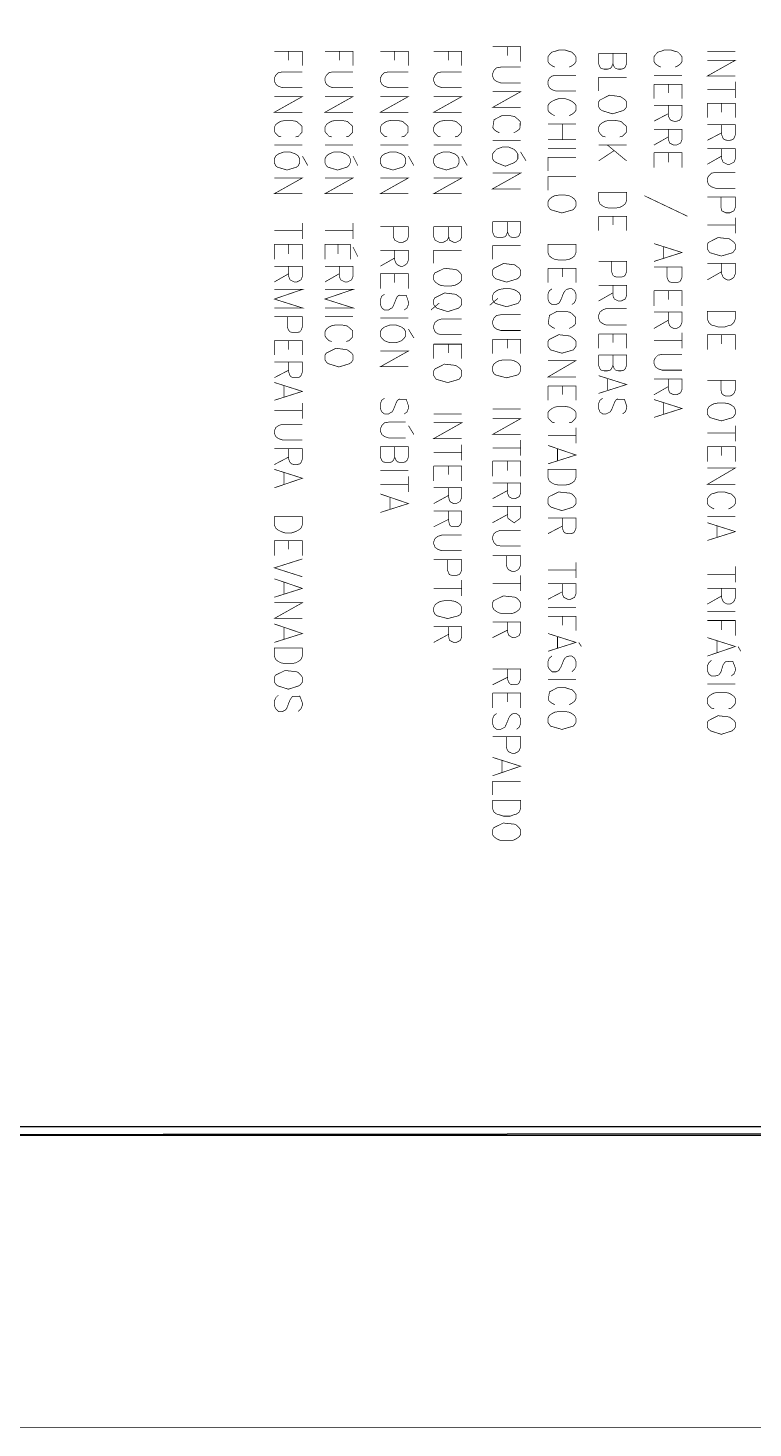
# Model space of a CAD drawing. Extents: x 0.1 to 11.6, y 0.2 to 16.4.
# Drawn here: x 1.904 to 2.787, y 0.187 to 1.893 of the extents above; entities that cross this region are included whole.
import ezdxf

# ---------------------------------------------------------------- set-up
doc = ezdxf.new("R2010")
doc.units = 0
doc.header["$MEASUREMENT"] = 0

msp = doc.modelspace()

# ---------------------------------------------------------------- linework, layer by layer
at = {"color": 0, "const_width": 0.000833}
for points in [[(0.125, 0.1875), (11.5667, 0.1875), (11.5667, 16.3633), (0.125, 16.3633), (0.125, 0.1875)], [(2.63336, 1.80246), (2.63167, 1.80496), (2.62831, 1.80746), (2.62603, 1.80903), (2.61257, 1.81082), (2.60069, 1.80485), (2.59918, 1.80246), (2.59918, 1.79665), (2.60086, 1.79417), (2.60303, 1.7921), (2.61621, 1.78808), (2.62944, 1.79215), (2.63167, 1.79417), (2.63336, 1.79665), (2.63336, 1.80246)], [(2.23503, 1.73329), (2.23335, 1.73665), (2.22999, 1.73915), (2.22331, 1.74164), (2.21582, 1.74164), (2.20915, 1.73915), (2.20583, 1.73665), (2.20415, 1.73329), (2.20415, 1.72831), (2.20583, 1.72499), (2.20774, 1.72319), (2.21957, 1.71963), (2.23139, 1.72319), (2.23335, 1.72499), (2.23503, 1.72831), (2.23503, 1.73329)], [(2.29665, 1.73329), (2.29497, 1.73665), (2.29167, 1.73915), (2.285, 1.74164), (2.27669, 1.74164), (2.27083, 1.73915), (2.26753, 1.73665), (2.26585, 1.73329), (2.26585, 1.72831), (2.26753, 1.72499), (2.26947, 1.72314), (2.28125, 1.71957), (2.29297, 1.72325), (2.29497, 1.72499), (2.29665, 1.72831), (2.29665, 1.73329)], [(2.36415, 1.73329), (2.36253, 1.73665), (2.35915, 1.73915), (2.35249, 1.74164), (2.345, 1.74164), (2.33832, 1.73915), (2.33501, 1.73665), (2.33333, 1.73329), (2.33333, 1.72831), (2.33501, 1.72499), (2.33692, 1.72319), (2.34874, 1.71963), (2.36057, 1.72319), (2.36253, 1.72499), (2.36415, 1.72831), (2.36415, 1.73329)], [(2.42914, 1.73335), (2.42751, 1.73665), (2.42415, 1.73915), (2.41749, 1.74164), (2.41, 1.74164), (2.40332, 1.73915), (2.40001, 1.73665), (2.39833, 1.73335), (2.39833, 1.72831), (2.40001, 1.72499), (2.40192, 1.72325), (2.41374, 1.71967), (2.42557, 1.72325), (2.42751, 1.72499), (2.42914, 1.72831), (2.42914, 1.73335)], [(2.50082, 1.73915), (2.49918, 1.74164), (2.49582, 1.74501), (2.49001, 1.7475), (2.48167, 1.7475), (2.47499, 1.74501), (2.47168, 1.74164), (2.47, 1.73915), (2.47, 1.73329), (2.47168, 1.73079), (2.47444, 1.72868), (2.48562, 1.72428), (2.49653, 1.72862), (2.49918, 1.73079), (2.50082, 1.73329), (2.50082, 1.73915)], [(2.57167, 1.68083), (2.56999, 1.68414), (2.56668, 1.68664), (2.56332, 1.68832), (2.55832, 1.68912), (2.55083, 1.68912), (2.54585, 1.68832), (2.54249, 1.68664), (2.53917, 1.68414), (2.53749, 1.68083), (2.53749, 1.67583), (2.53917, 1.67329), (2.54069, 1.67133), (2.55458, 1.66732), (2.56842, 1.67133), (2.56999, 1.67329), (2.57167, 1.67583), (2.57167, 1.68083)], [(2.59918, 1.69249), (2.63336, 1.69249), (2.63336, 1.68246), (2.63167, 1.67833), (2.62831, 1.67583), (2.625, 1.67415), (2.62001, 1.67329), (2.61165, 1.67329), (2.60747, 1.67415), (2.60417, 1.67583), (2.60086, 1.67833), (2.59918, 1.68246), (2.59918, 1.69249)], [(2.76585, 1.62918), (2.76417, 1.63167), (2.76085, 1.63417), (2.75851, 1.63579), (2.74479, 1.63737), (2.73301, 1.6314), (2.73167, 1.62918), (2.73167, 1.62332), (2.73335, 1.62082), (2.73486, 1.61887), (2.74875, 1.61486), (2.76258, 1.61887), (2.76417, 1.62082), (2.76585, 1.62332), (2.76585, 1.62918)], [(2.53749, 1.62912), (2.57167, 1.62912), (2.57167, 1.61914), (2.56999, 1.61496), (2.56668, 1.61247), (2.56332, 1.61079), (2.55832, 1.60997), (2.55083, 1.60997), (2.54585, 1.61079), (2.54249, 1.61247), (2.53917, 1.61496), (2.53749, 1.61914), (2.53749, 1.62912)], [(2.50418, 1.5975), (2.5025, 1.59999), (2.49918, 1.60249), (2.49696, 1.60411), (2.48335, 1.60579), (2.4714, 1.59978), (2.47, 1.5975), (2.47, 1.59164), (2.47168, 1.58914), (2.47385, 1.58713), (2.48708, 1.58306), (2.50028, 1.58713), (2.5025, 1.58914), (2.50418, 1.59164), (2.50418, 1.5975)], [(2.43251, 1.59164), (2.43083, 1.59413), (2.42751, 1.5975), (2.42512, 1.59847), (2.4114, 1.59988), (2.39968, 1.59424), (2.39833, 1.59164), (2.39833, 1.58583), (2.40001, 1.58333), (2.40332, 1.58083), (2.40668, 1.57915), (2.41168, 1.57835), (2.41917, 1.57835), (2.42415, 1.57915), (2.42751, 1.58083), (2.43083, 1.58333), (2.43251, 1.58583), (2.43251, 1.59164)], [(2.43251, 1.56164), (2.43083, 1.56412), (2.42751, 1.56662), (2.42518, 1.56825), (2.41146, 1.56987), (2.39968, 1.56386), (2.39833, 1.56164), (2.39833, 1.55583), (2.40001, 1.55333), (2.40246, 1.55126), (2.41542, 1.54715), (2.42833, 1.55126), (2.43083, 1.55333), (2.43251, 1.55583), (2.43251, 1.56164)], [(2.50418, 1.56662), (2.5025, 1.56999), (2.49918, 1.57249), (2.49582, 1.57417), (2.49164, 1.57497), (2.48335, 1.57497), (2.47835, 1.57417), (2.47499, 1.57249), (2.47168, 1.56999), (2.47, 1.56662), (2.47, 1.56164), (2.47168, 1.55914), (2.47325, 1.55718), (2.48708, 1.55311), (2.50088, 1.55712), (2.5025, 1.55914), (2.50418, 1.56164), (2.50418, 1.56662)], [(2.73167, 1.54747), (2.76585, 1.54747), (2.76585, 1.53831), (2.76417, 1.53418), (2.76085, 1.53082), (2.75749, 1.53), (2.7525, 1.52832), (2.74501, 1.52832), (2.74001, 1.53), (2.73665, 1.53082), (2.73335, 1.53418), (2.73167, 1.53831), (2.73167, 1.54747)], [(2.36415, 1.52246), (2.36253, 1.52582), (2.35915, 1.52832), (2.35249, 1.53082), (2.345, 1.53082), (2.33832, 1.52832), (2.33501, 1.52582), (2.33333, 1.52246), (2.33333, 1.51747), (2.33501, 1.51497), (2.33832, 1.51167), (2.345, 1.50917), (2.35249, 1.50917), (2.35915, 1.51167), (2.36253, 1.51497), (2.36415, 1.51747), (2.36415, 1.52246)], [(2.57167, 1.51079), (2.56999, 1.51329), (2.56668, 1.51579), (2.56435, 1.51742), (2.55063, 1.51904), (2.53885, 1.51303), (2.53749, 1.51079), (2.53749, 1.50499), (2.53917, 1.5025), (2.54069, 1.50049), (2.55458, 1.49647), (2.56842, 1.50049), (2.56999, 1.5025), (2.57167, 1.50499), (2.57167, 1.51079)], [(2.30003, 1.49414), (2.29833, 1.49664), (2.29497, 1.49914), (2.29269, 1.50071), (2.27924, 1.5025), (2.26736, 1.49653), (2.26585, 1.49414), (2.26585, 1.48828), (2.26753, 1.48579), (2.26969, 1.48378), (2.28288, 1.47971), (2.29611, 1.48378), (2.29833, 1.48579), (2.30003, 1.48828), (2.30003, 1.49414)], [(2.50418, 1.47999), (2.5025, 1.48329), (2.49918, 1.48583), (2.49582, 1.48747), (2.49164, 1.48833), (2.48335, 1.48833), (2.47835, 1.48747), (2.47499, 1.48583), (2.47168, 1.48329), (2.47, 1.47999), (2.47, 1.47499), (2.47168, 1.47163), (2.47379, 1.46994), (2.48708, 1.46647), (2.50032, 1.46989), (2.5025, 1.47163), (2.50418, 1.47499), (2.50418, 1.47999)], [(2.43251, 1.47499), (2.43083, 1.47749), (2.42751, 1.47999), (2.42518, 1.48161), (2.41146, 1.48318), (2.39968, 1.47721), (2.39833, 1.47499), (2.39833, 1.46913), (2.40001, 1.46664), (2.40153, 1.46468), (2.41542, 1.46067), (2.42925, 1.46468), (2.43083, 1.46664), (2.43251, 1.46913), (2.43251, 1.47499)], [(2.76585, 1.42746), (2.76417, 1.43083), (2.76085, 1.43332), (2.75749, 1.435), (2.7525, 1.43582), (2.74501, 1.43582), (2.74001, 1.435), (2.73665, 1.43332), (2.73335, 1.43083), (2.73167, 1.42746), (2.73167, 1.42247), (2.73335, 1.41997), (2.73486, 1.41803), (2.74875, 1.41401), (2.76258, 1.41803), (2.76417, 1.41997), (2.76585, 1.42247), (2.76585, 1.42746)], [(2.53749, 1.35498), (2.57167, 1.35498), (2.57167, 1.345), (2.56999, 1.34082), (2.56668, 1.33832), (2.56332, 1.33664), (2.55832, 1.33583), (2.55083, 1.33583), (2.54585, 1.33664), (2.54249, 1.33832), (2.53917, 1.34082), (2.53749, 1.345), (2.53749, 1.35498)], [(2.57167, 1.31912), (2.56999, 1.32167), (2.56668, 1.32498), (2.56429, 1.32596), (2.55057, 1.32742), (2.53885, 1.32172), (2.53749, 1.31912), (2.53749, 1.31331), (2.53917, 1.31082), (2.54161, 1.30881), (2.55458, 1.30469), (2.56749, 1.30876), (2.56999, 1.31082), (2.57167, 1.31331), (2.57167, 1.31912)], [(2.20415, 1.29747), (2.23833, 1.29747), (2.23833, 1.28749), (2.23665, 1.28331), (2.23335, 1.28082), (2.22999, 1.27913), (2.22499, 1.27745), (2.2175, 1.27745), (2.21251, 1.27913), (2.20915, 1.28082), (2.20583, 1.28331), (2.20415, 1.28749), (2.20415, 1.29747)], [(2.43251, 1.18663), (2.43083, 1.19), (2.42751, 1.19249), (2.42415, 1.19417), (2.41917, 1.19499), (2.41168, 1.19499), (2.40668, 1.19417), (2.40332, 1.19249), (2.40001, 1.19), (2.39833, 1.18663), (2.39833, 1.18164), (2.40001, 1.17833), (2.40213, 1.17665), (2.41542, 1.17318), (2.42865, 1.17665), (2.43083, 1.17833), (2.43251, 1.18164), (2.43251, 1.18663)], [(2.50418, 1.19249), (2.5025, 1.19499), (2.49918, 1.1983), (2.49681, 1.19933), (2.48313, 1.20079), (2.47136, 1.19504), (2.47, 1.19249), (2.47, 1.1875), (2.47168, 1.18414), (2.47499, 1.18164), (2.47835, 1.17996), (2.48335, 1.17914), (2.49164, 1.17914), (2.49582, 1.17996), (2.49918, 1.18164), (2.5025, 1.18414), (2.50418, 1.1875), (2.50418, 1.19249)], [(2.20415, 1.13748), (2.23833, 1.13748), (2.23833, 1.1275), (2.23665, 1.12332), (2.23335, 1.12082), (2.22999, 1.11914), (2.22499, 1.11833), (2.2175, 1.11833), (2.21251, 1.11914), (2.20915, 1.12082), (2.20583, 1.12332), (2.20415, 1.1275), (2.20415, 1.13748)], [(2.23833, 1.10162), (2.23665, 1.10411), (2.23335, 1.10748), (2.23096, 1.10845), (2.21724, 1.10992), (2.20551, 1.10422), (2.20415, 1.10162), (2.20415, 1.09581), (2.20583, 1.09332), (2.20828, 1.09125), (2.22125, 1.08713), (2.23415, 1.09125), (2.23665, 1.09332), (2.23833, 1.09581), (2.23833, 1.10162)], [(2.57167, 1.05165), (2.56999, 1.05496), (2.56668, 1.05745), (2.56332, 1.05914), (2.55832, 1.05995), (2.55083, 1.05995), (2.54585, 1.05914), (2.54249, 1.05745), (2.53917, 1.05496), (2.53749, 1.05165), (2.53749, 1.04666), (2.53917, 1.04416), (2.54069, 1.04216), (2.55458, 1.03814), (2.56842, 1.04216), (2.56999, 1.04416), (2.57167, 1.04666), (2.57167, 1.05165)], [(2.76585, 1.04666), (2.76417, 1.04915), (2.76085, 1.05165), (2.75851, 1.05328), (2.74479, 1.05485), (2.73301, 1.04888), (2.73167, 1.04666), (2.73167, 1.0408), (2.73335, 1.0383), (2.73579, 1.0363), (2.74875, 1.03217), (2.76167, 1.0363), (2.76417, 1.0383), (2.76585, 1.0408), (2.76585, 1.04666)], [(2.47, 0.95166), (2.50418, 0.95166), (2.50418, 0.941624), (2.5025, 0.9375), (2.49918, 0.935004), (2.49582, 0.934136), (2.49164, 0.932454), (2.48335, 0.932454), (2.47835, 0.934136), (2.47499, 0.935004), (2.47168, 0.9375), (2.47, 0.941624), (2.47, 0.95166)], [(2.50418, 0.915799), (2.5025, 0.918294), (2.49918, 0.921658), (2.49681, 0.922689), (2.48313, 0.9241), (2.47136, 0.918349), (2.47, 0.915799), (2.47, 0.909993), (2.47168, 0.907497), (2.47499, 0.905003), (2.47835, 0.903321), (2.48335, 0.902507), (2.49164, 0.902507), (2.49582, 0.903321), (2.49918, 0.905003), (2.5025, 0.907497), (2.50418, 0.909993), (2.50418, 0.915799)]]:
    msp.add_lwpolyline(points, close=True, dxfattribs=at)
for points in [[(2.20415, 1.86415), (2.23833, 1.86415), (2.23833, 1.84663)], [(2.22168, 1.86415), (2.22168, 1.85331)], [(2.26585, 1.86415), (2.30003, 1.86415), (2.30003, 1.84663)], [(2.28331, 1.86415), (2.28331, 1.85331)], [(2.33333, 1.86415), (2.36751, 1.86415), (2.36751, 1.84663)], [(2.35086, 1.86415), (2.35086, 1.85331)], [(2.39833, 1.86415), (2.43251, 1.86415), (2.43251, 1.84663)], [(2.41667, 1.86415), (2.41667, 1.85331)], [(2.47, 1.86996), (2.50418, 1.86996), (2.50418, 1.85161)], [(2.48833, 1.87001), (2.48833, 1.85915)], [(2.56332, 1.845), (2.56668, 1.84663), (2.56999, 1.84912), (2.57167, 1.85167), (2.57167, 1.85747), (2.56999, 1.85997), (2.56668, 1.86333), (2.56332, 1.86415), (2.55832, 1.86583), (2.55083, 1.86583), (2.54585, 1.86415), (2.54249, 1.86333), (2.53917, 1.85997), (2.53749, 1.85747), (2.53749, 1.85167), (2.53917, 1.84912), (2.54249, 1.84663), (2.54585, 1.845)], [(2.59918, 1.86165), (2.63336, 1.86165), (2.63336, 1.84912), (2.63167, 1.845), (2.62999, 1.84332), (2.62668, 1.8425), (2.62332, 1.8425), (2.62001, 1.84332), (2.61833, 1.845), (2.61664, 1.84912), (2.61664, 1.86165)], [(2.61664, 1.84912), (2.61501, 1.845), (2.61333, 1.84332), (2.61003, 1.8425), (2.60585, 1.8425), (2.60249, 1.84332), (2.60086, 1.845), (2.59918, 1.84912), (2.59918, 1.86165)], [(2.69249, 1.845), (2.69586, 1.84663), (2.69917, 1.84918), (2.70085, 1.85167), (2.70085, 1.85747), (2.69917, 1.85997), (2.69586, 1.86333), (2.69249, 1.86415), (2.6875, 1.86583), (2.67914, 1.86583), (2.67503, 1.86415), (2.67165, 1.86333), (2.66835, 1.85997), (2.66667, 1.85747), (2.66667, 1.85167), (2.66835, 1.84918), (2.67165, 1.84663), (2.67503, 1.845)], [(2.76585, 1.86415), (2.73167, 1.86415)], [(2.50418, 1.845), (2.47999, 1.845), (2.47499, 1.84412), (2.47168, 1.84082), (2.47, 1.83664), (2.47, 1.83415), (2.47168, 1.82997), (2.47499, 1.82747), (2.47999, 1.82579), (2.50418, 1.82579)], [(2.73167, 1.85331), (2.76585, 1.85331), (2.73167, 1.83415), (2.76585, 1.83415)], [(2.23833, 1.83914), (2.21419, 1.83914), (2.20915, 1.83832), (2.20583, 1.83496), (2.20415, 1.83165), (2.20415, 1.82829), (2.20583, 1.82417), (2.20915, 1.82161), (2.21419, 1.81999), (2.23833, 1.81999)], [(2.30003, 1.83914), (2.27501, 1.83914), (2.27083, 1.83832), (2.26753, 1.83496), (2.26585, 1.83165), (2.26585, 1.82829), (2.26753, 1.82417), (2.27083, 1.82161), (2.27501, 1.81999), (2.30003, 1.81999)], [(2.36751, 1.83914), (2.34332, 1.83914), (2.33832, 1.83832), (2.33501, 1.83496), (2.33333, 1.83165), (2.33333, 1.82829), (2.33501, 1.82417), (2.33832, 1.82167), (2.34332, 1.81999), (2.36751, 1.81999)], [(2.43251, 1.83914), (2.40831, 1.83914), (2.40332, 1.83832), (2.40001, 1.83496), (2.39833, 1.83165), (2.39833, 1.82835), (2.40001, 1.82417), (2.40332, 1.82167), (2.40831, 1.81999), (2.43251, 1.81999)], [(2.57167, 1.83496), (2.54747, 1.83496), (2.54249, 1.83415), (2.53917, 1.83165), (2.53749, 1.82747), (2.53749, 1.82417), (2.53917, 1.81999), (2.54249, 1.81749), (2.54747, 1.81581), (2.57167, 1.81581)], [(2.63336, 1.83247), (2.59918, 1.83247), (2.59918, 1.81581)], [(2.70085, 1.83496), (2.66667, 1.83496)], [(2.76585, 1.82747), (2.76585, 1.80751)], [(2.20415, 1.80914), (2.23833, 1.80914), (2.20415, 1.78999), (2.23833, 1.78999)], [(2.26585, 1.80914), (2.30003, 1.80914), (2.26585, 1.78999), (2.30003, 1.78999)], [(2.33333, 1.80914), (2.36751, 1.80914), (2.33333, 1.78999), (2.36751, 1.78999)], [(2.39833, 1.80914), (2.43251, 1.80914), (2.39833, 1.78999), (2.43251, 1.78999)], [(2.47, 1.815), (2.50418, 1.815), (2.47, 1.79585), (2.50418, 1.79585)], [(2.66667, 1.82417), (2.70085, 1.82417), (2.70085, 1.80664)], [(2.66667, 1.82417), (2.66667, 1.80664)], [(2.68419, 1.82417), (2.68419, 1.81332)], [(2.76585, 1.81749), (2.73167, 1.81749)], [(2.56332, 1.78581), (2.56668, 1.78749), (2.56999, 1.78999), (2.57167, 1.79249), (2.57167, 1.79829), (2.56999, 1.80083), (2.56668, 1.80333), (2.56332, 1.80496), (2.55832, 1.80664), (2.55083, 1.80664), (2.54585, 1.80496), (2.54249, 1.80333), (2.53917, 1.80083), (2.53749, 1.79829), (2.53749, 1.79249), (2.53917, 1.78999), (2.54249, 1.78749), (2.54585, 1.78581)], [(2.66667, 1.79833), (2.70085, 1.79833), (2.70085, 1.78581), (2.69917, 1.78162), (2.69749, 1.78), (2.69417, 1.77914), (2.69081, 1.77914), (2.6875, 1.78), (2.68582, 1.78162), (2.68419, 1.78581), (2.68419, 1.79833)], [(2.73167, 1.80083), (2.76585, 1.80083), (2.76585, 1.78331)], [(2.73167, 1.80083), (2.73167, 1.78331)], [(2.74918, 1.80083), (2.74918, 1.78999)], [(2.22999, 1.75999), (2.23335, 1.76079), (2.23665, 1.76417), (2.23785, 1.76557), (2.23779, 1.77306), (2.23167, 1.7786), (2.22999, 1.77914), (2.22499, 1.77994), (2.2175, 1.77994), (2.21251, 1.77914), (2.20915, 1.77746), (2.20583, 1.77496), (2.20415, 1.77165), (2.20415, 1.76665), (2.20583, 1.76417), (2.20915, 1.76079), (2.21251, 1.75999)], [(2.29167, 1.75999), (2.29497, 1.76079), (2.29833, 1.76417), (2.29953, 1.76557), (2.29949, 1.77306), (2.29335, 1.7786), (2.29167, 1.77914), (2.28668, 1.77994), (2.27832, 1.77994), (2.27414, 1.77914), (2.27083, 1.77746), (2.26753, 1.77496), (2.26585, 1.77165), (2.26585, 1.76665), (2.26753, 1.76417), (2.27083, 1.76079), (2.27414, 1.75999)], [(2.35915, 1.75999), (2.36253, 1.76079), (2.36583, 1.76417), (2.36703, 1.76557), (2.36697, 1.77306), (2.36083, 1.7786), (2.35915, 1.77914), (2.35417, 1.78), (2.34581, 1.78), (2.34169, 1.77914), (2.33832, 1.77746), (2.33501, 1.77496), (2.33333, 1.77165), (2.33333, 1.76665), (2.33501, 1.76417), (2.33832, 1.76079), (2.34169, 1.75999)], [(2.42415, 1.75999), (2.42751, 1.76079), (2.43083, 1.76417), (2.43201, 1.76557), (2.43197, 1.77306), (2.42583, 1.7786), (2.42415, 1.77914), (2.41917, 1.78), (2.41168, 1.78), (2.40668, 1.77914), (2.40332, 1.7775), (2.40001, 1.77496), (2.39833, 1.77165), (2.39833, 1.76665), (2.40001, 1.76417), (2.40332, 1.76079), (2.40668, 1.75999)], [(2.49582, 1.76497), (2.49918, 1.76665), (2.5025, 1.76915), (2.50364, 1.771), (2.50369, 1.77881), (2.49767, 1.78435), (2.49582, 1.785), (2.49164, 1.78581), (2.48335, 1.78581), (2.48113, 1.78575), (2.47185, 1.78093), (2.47032, 1.77115), (2.47168, 1.76915), (2.47499, 1.76665), (2.47835, 1.76497)], [(2.57167, 1.77582), (2.53749, 1.77582)], [(2.55501, 1.77582), (2.55501, 1.75662)], [(2.625, 1.75999), (2.62831, 1.76079), (2.63167, 1.76417), (2.63286, 1.76557), (2.63282, 1.77306), (2.62668, 1.7786), (2.625, 1.77914), (2.62001, 1.78), (2.61165, 1.78), (2.60747, 1.77914), (2.60417, 1.77746), (2.60086, 1.77496), (2.59918, 1.77165), (2.59918, 1.76665), (2.60086, 1.76417), (2.60417, 1.76079), (2.60747, 1.75999)], [(2.68419, 1.78831), (2.66667, 1.77914)], [(2.73167, 1.77501), (2.76585, 1.77501), (2.76585, 1.76247), (2.76417, 1.75831), (2.76247, 1.75667), (2.75917, 1.75581), (2.75586, 1.75581), (2.7525, 1.75667), (2.75082, 1.75831), (2.74918, 1.76247), (2.74918, 1.77501)], [(2.57167, 1.75662), (2.53749, 1.75662)], [(2.66667, 1.76915), (2.70085, 1.76915), (2.70085, 1.75667), (2.69917, 1.7525), (2.69417, 1.75), (2.69081, 1.75), (2.68582, 1.7525), (2.68419, 1.75667), (2.68419, 1.76915)], [(2.68419, 1.75999), (2.66667, 1.75)], [(2.74918, 1.76497), (2.73167, 1.75581)], [(2.23833, 1.74994), (2.20415, 1.74994)], [(2.30003, 1.75), (2.26585, 1.75)], [(2.36751, 1.75), (2.33333, 1.75)], [(2.43251, 1.75), (2.39833, 1.75)], [(2.50418, 1.75581), (2.47, 1.75581)], [(2.50418, 1.74164), (2.51085, 1.73079)], [(2.57167, 1.74582), (2.53749, 1.74582)], [(2.63336, 1.75), (2.59918, 1.75)], [(2.61833, 1.74333), (2.59918, 1.73079)], [(2.63336, 1.73079), (2.61003, 1.75)], [(2.66667, 1.74083), (2.70085, 1.74083), (2.70085, 1.7225)], [(2.66667, 1.74083), (2.66667, 1.7225)], [(2.68419, 1.74083), (2.68419, 1.72917)], [(2.73167, 1.74582), (2.76585, 1.74582), (2.76585, 1.73335), (2.76417, 1.72917), (2.75917, 1.72667), (2.75586, 1.72667), (2.75082, 1.72917), (2.74918, 1.73335), (2.74918, 1.74582)], [(2.23833, 1.73665), (2.24501, 1.72499)], [(2.30003, 1.73665), (2.30583, 1.72499)], [(2.36751, 1.73665), (2.37418, 1.72499)], [(2.43251, 1.73665), (2.43918, 1.72499)], [(2.57167, 1.73497), (2.53749, 1.73497), (2.53749, 1.71832)], [(2.74918, 1.73665), (2.73167, 1.72667)], [(2.20415, 1.70996), (2.23833, 1.70996), (2.20415, 1.69081), (2.23833, 1.69081)], [(2.26585, 1.70996), (2.30003, 1.70996), (2.26585, 1.69081), (2.30003, 1.69081)], [(2.33333, 1.70996), (2.36751, 1.70996), (2.33333, 1.69081), (2.36751, 1.69081)], [(2.39833, 1.70996), (2.43251, 1.70996), (2.39833, 1.69081), (2.43251, 1.69081)], [(2.47, 1.71582), (2.50418, 1.71582), (2.47, 1.69667), (2.50418, 1.69667)], [(2.57167, 1.71164), (2.53749, 1.71164), (2.53749, 1.69499)], [(2.76585, 1.71664), (2.74164, 1.71664), (2.73665, 1.71582), (2.73335, 1.71251), (2.73167, 1.70915), (2.73167, 1.70583), (2.73335, 1.70167), (2.73665, 1.69917), (2.74164, 1.69749), (2.76585, 1.69749)], [(2.70751, 1.66331), (2.655, 1.68832)], [(2.73167, 1.68664), (2.76585, 1.68664), (2.76585, 1.67415), (2.76417, 1.66997), (2.75917, 1.66749), (2.75418, 1.66749), (2.74918, 1.66997), (2.74832, 1.67415), (2.74832, 1.68664)], [(2.23833, 1.65494), (2.23833, 1.63579)], [(2.30003, 1.65494), (2.30003, 1.63579)], [(2.47, 1.65663), (2.50418, 1.65663), (2.50418, 1.64415), (2.5025, 1.63997), (2.50082, 1.63829), (2.4975, 1.63747), (2.49414, 1.63747), (2.49164, 1.63829), (2.49001, 1.63997), (2.48833, 1.64415), (2.48833, 1.65663)], [(2.48833, 1.64415), (2.48665, 1.63997), (2.48503, 1.63829), (2.48167, 1.63747), (2.47667, 1.63747), (2.47331, 1.63829), (2.47168, 1.63997), (2.47, 1.64415), (2.47, 1.65663)], [(2.59918, 1.66331), (2.63336, 1.66331), (2.63336, 1.64583)], [(2.59918, 1.66331), (2.59918, 1.64583)], [(2.61664, 1.66331), (2.61664, 1.65246)], [(2.76585, 1.66168), (2.76585, 1.64247)], [(2.23833, 1.64578), (2.20415, 1.64578)], [(2.30003, 1.64583), (2.26585, 1.64583)], [(2.33333, 1.65082), (2.36751, 1.65082), (2.36751, 1.63829), (2.36583, 1.63417), (2.36083, 1.63162), (2.35585, 1.63162), (2.35086, 1.63417), (2.34918, 1.63829), (2.34918, 1.65082)], [(2.39833, 1.65082), (2.43251, 1.65082), (2.43251, 1.63829), (2.43083, 1.63417), (2.42583, 1.63167), (2.42253, 1.63167), (2.41749, 1.63417), (2.41667, 1.63829), (2.41667, 1.65082)], [(2.41667, 1.63829), (2.41499, 1.63417), (2.41, 1.63167), (2.405, 1.63167), (2.40001, 1.63417), (2.39833, 1.63829), (2.39833, 1.65082)], [(2.76585, 1.6525), (2.73167, 1.6525)], [(2.20415, 1.62912), (2.23833, 1.62912), (2.23833, 1.61079)], [(2.20415, 1.62912), (2.20415, 1.61079)], [(2.22168, 1.62912), (2.22168, 1.61746)], [(2.29665, 1.61079), (2.29665, 1.62912), (2.26585, 1.62912), (2.26585, 1.61079)], [(2.28168, 1.62912), (2.28168, 1.61746)], [(2.30003, 1.62582), (2.30583, 1.61415)], [(2.33333, 1.62164), (2.36751, 1.62164), (2.36751, 1.60997), (2.36583, 1.60579), (2.36415, 1.60417), (2.36083, 1.60249), (2.35747, 1.60249), (2.35417, 1.60417), (2.35249, 1.60579), (2.35086, 1.60997), (2.35086, 1.62164)], [(2.43251, 1.62164), (2.39833, 1.62164), (2.39833, 1.60579)], [(2.50418, 1.6275), (2.47, 1.6275), (2.47, 1.61083)], [(2.66667, 1.62999), (2.70085, 1.61914), (2.66667, 1.60829)], [(2.67833, 1.62582), (2.67833, 1.61247)], [(2.35086, 1.61247), (2.33333, 1.60249)], [(2.59918, 1.60829), (2.63336, 1.60829), (2.63336, 1.59581), (2.63167, 1.59164), (2.62999, 1.59), (2.62668, 1.58914), (2.62169, 1.58914), (2.61833, 1.59), (2.61664, 1.59164), (2.61501, 1.59581), (2.61501, 1.60829)], [(2.73167, 1.60579), (2.76585, 1.60579), (2.76585, 1.59332), (2.76417, 1.58914), (2.76247, 1.58751), (2.75917, 1.58583), (2.75586, 1.58583), (2.7525, 1.58751), (2.75082, 1.58914), (2.74918, 1.59332), (2.74918, 1.60579)], [(2.20415, 1.60249), (2.23833, 1.60249), (2.23833, 1.58996), (2.23665, 1.58583), (2.23167, 1.58328), (2.22835, 1.58328), (2.22331, 1.58583), (2.22168, 1.58996), (2.22168, 1.60249)], [(2.22168, 1.59332), (2.20415, 1.58328)], [(2.26585, 1.60249), (2.30003, 1.60249), (2.30003, 1.58996), (2.29833, 1.58583), (2.29335, 1.58333), (2.28999, 1.58333), (2.285, 1.58583), (2.28331, 1.58996), (2.28331, 1.60249)], [(2.28331, 1.59332), (2.26585, 1.58333)], [(2.33333, 1.59332), (2.36751, 1.59332), (2.36751, 1.57497)], [(2.33333, 1.59332), (2.33333, 1.57497)], [(2.35086, 1.59332), (2.35086, 1.58247)], [(2.53749, 1.59999), (2.57167, 1.59999), (2.57167, 1.58247)], [(2.53749, 1.59999), (2.53749, 1.58247)], [(2.55501, 1.59999), (2.55501, 1.58914)], [(2.66667, 1.60167), (2.70085, 1.60167), (2.70085, 1.58914), (2.69917, 1.58496), (2.69749, 1.58333), (2.69417, 1.58247), (2.68918, 1.58247), (2.68582, 1.58333), (2.68419, 1.58496), (2.68251, 1.58914), (2.68251, 1.60167)], [(2.74918, 1.59581), (2.73167, 1.58583)], [(2.20415, 1.57417), (2.23833, 1.57417), (2.20415, 1.56244), (2.23833, 1.55165), (2.20415, 1.55165)], [(2.26585, 1.57417), (2.30003, 1.57417), (2.26585, 1.5625), (2.30003, 1.55165), (2.26585, 1.55165)], [(2.56668, 1.55583), (2.56999, 1.55832), (2.57167, 1.5625), (2.57167, 1.56831), (2.56999, 1.57249), (2.56668, 1.57497), (2.56332, 1.57497), (2.56, 1.57417), (2.55832, 1.57249), (2.55664, 1.56999), (2.55333, 1.56164), (2.55165, 1.55832), (2.55083, 1.55746), (2.54747, 1.55583), (2.54249, 1.55583), (2.53917, 1.55832), (2.53749, 1.5625), (2.53749, 1.56831), (2.53917, 1.57249), (2.54249, 1.57497)], [(2.59918, 1.57915), (2.63336, 1.57915), (2.63336, 1.56662), (2.63167, 1.5625), (2.62668, 1.56), (2.62332, 1.56), (2.61833, 1.5625), (2.61664, 1.56662), (2.61664, 1.57915)], [(2.61664, 1.56999), (2.59918, 1.56)], [(2.66667, 1.57249), (2.70085, 1.57249), (2.70085, 1.55414)], [(2.66667, 1.57249), (2.66667, 1.55414)], [(2.68419, 1.57249), (2.68419, 1.56164)], [(2.36253, 1.54915), (2.36583, 1.55165), (2.36751, 1.55583), (2.36778, 1.55821), (2.36496, 1.56694), (2.35613, 1.56717), (2.35417, 1.56581), (2.35249, 1.5625), (2.34918, 1.55414), (2.3475, 1.55165), (2.34581, 1.55083), (2.34332, 1.54915), (2.33832, 1.54915), (2.33501, 1.55165), (2.33333, 1.55583), (2.33333, 1.56164), (2.33501, 1.56581), (2.33832, 1.56831)], [(2.405, 1.55751), (2.39501, 1.54915)], [(2.47667, 1.56332), (2.46669, 1.55496)], [(2.20415, 1.54081), (2.23833, 1.54081), (2.23833, 1.52832), (2.23665, 1.52414), (2.23503, 1.52246), (2.23167, 1.52165), (2.22667, 1.52165), (2.22331, 1.52246), (2.22168, 1.52414), (2.22, 1.52832), (2.22, 1.54081)], [(2.30003, 1.54081), (2.26585, 1.54081)], [(2.36751, 1.53917), (2.33333, 1.53917)], [(2.43251, 1.53831), (2.40831, 1.53831), (2.40332, 1.53668), (2.40001, 1.53413), (2.39833, 1.53), (2.39833, 1.52664), (2.40001, 1.52246), (2.40332, 1.51997), (2.40831, 1.51915), (2.43251, 1.51915)], [(2.50418, 1.54329), (2.47999, 1.54329), (2.47499, 1.54249), (2.47168, 1.53917), (2.47, 1.535), (2.47, 1.5325), (2.47168, 1.52832), (2.47499, 1.52582), (2.47999, 1.52414), (2.50418, 1.52414)], [(2.56332, 1.52664), (2.56668, 1.52832), (2.56999, 1.53082), (2.57113, 1.53267), (2.57118, 1.54047), (2.56515, 1.54601), (2.56332, 1.54665), (2.55832, 1.54747), (2.55083, 1.54747), (2.54861, 1.54742), (2.53933, 1.54258), (2.53782, 1.53282), (2.53917, 1.53082), (2.54249, 1.52832), (2.54585, 1.52664)], [(2.63336, 1.55083), (2.60835, 1.55083), (2.60417, 1.54915), (2.60086, 1.54665), (2.59918, 1.54249), (2.59918, 1.53917), (2.60086, 1.535), (2.60417, 1.5325), (2.60835, 1.53082), (2.63336, 1.53082)], [(2.66667, 1.54665), (2.70085, 1.54665), (2.70085, 1.53413), (2.69917, 1.53), (2.69749, 1.52832), (2.69417, 1.52664), (2.69081, 1.52664), (2.6875, 1.52832), (2.68582, 1.53), (2.68419, 1.53413), (2.68419, 1.54665)], [(2.68419, 1.53668), (2.66667, 1.52664)], [(2.29167, 1.51079), (2.29497, 1.51167), (2.29833, 1.51497), (2.29953, 1.51639), (2.29949, 1.52393), (2.29335, 1.5294), (2.29167, 1.52994), (2.28668, 1.53082), (2.27832, 1.53082), (2.27414, 1.52994), (2.27083, 1.52832), (2.26753, 1.52582), (2.26585, 1.52246), (2.26585, 1.51747), (2.26753, 1.51497), (2.27083, 1.51167), (2.27414, 1.51079)], [(2.36751, 1.52582), (2.37418, 1.51497)], [(2.59918, 1.51997), (2.63336, 1.51997), (2.63336, 1.5025)], [(2.59918, 1.51997), (2.59918, 1.5025)], [(2.61664, 1.51997), (2.61664, 1.50917)], [(2.70085, 1.52165), (2.70085, 1.5025)], [(2.73167, 1.51915), (2.76585, 1.51915), (2.76585, 1.50082)], [(2.73167, 1.51915), (2.73167, 1.50082)], [(2.74918, 1.51915), (2.74918, 1.50749)], [(2.20415, 1.51167), (2.23833, 1.51167), (2.23833, 1.49414)], [(2.20415, 1.51167), (2.20415, 1.49414)], [(2.22168, 1.51167), (2.22168, 1.50082)], [(2.39833, 1.50749), (2.43251, 1.50749), (2.43251, 1.48996)], [(2.39833, 1.50749), (2.39833, 1.48996)], [(2.41667, 1.50749), (2.41667, 1.49664)], [(2.47, 1.51329), (2.50418, 1.51329), (2.50418, 1.49582)], [(2.47, 1.51329), (2.47, 1.49582)], [(2.48833, 1.51329), (2.48833, 1.5025)], [(2.70085, 1.51167), (2.66667, 1.51167)], [(2.20415, 1.48579), (2.23833, 1.48579), (2.23833, 1.47331), (2.23665, 1.46913), (2.23503, 1.46744), (2.23167, 1.46664), (2.22835, 1.46664), (2.22499, 1.46744), (2.22331, 1.46913), (2.22168, 1.47331), (2.22168, 1.48579)], [(2.33333, 1.49914), (2.36751, 1.49914), (2.33333, 1.47999), (2.36751, 1.47999)], [(2.53749, 1.48747), (2.57167, 1.48747), (2.53749, 1.4675), (2.57167, 1.4675)], [(2.59918, 1.49414), (2.63336, 1.49414), (2.63336, 1.48167), (2.63167, 1.47749), (2.62999, 1.47581), (2.62668, 1.47499), (2.62332, 1.47499), (2.62001, 1.47581), (2.61833, 1.47749), (2.61664, 1.48167), (2.61664, 1.49414)], [(2.61664, 1.48167), (2.61501, 1.47749), (2.61333, 1.47581), (2.60997, 1.47499), (2.60585, 1.47499), (2.60249, 1.47581), (2.60086, 1.47749), (2.59918, 1.48167), (2.59918, 1.49414)], [(2.70085, 1.49496), (2.67665, 1.49496), (2.67165, 1.49414), (2.66835, 1.49083), (2.66667, 1.48747), (2.66667, 1.48415), (2.66835, 1.47999), (2.67165, 1.47749), (2.67665, 1.47581), (2.70085, 1.47581)], [(2.22168, 1.47581), (2.20415, 1.46664)], [(2.59918, 1.46913), (2.63336, 1.45833), (2.59918, 1.44749)], [(2.20415, 1.46083), (2.23833, 1.44997), (2.20415, 1.43912)], [(2.21582, 1.45665), (2.21582, 1.44331)], [(2.53749, 1.45665), (2.57167, 1.45665), (2.57167, 1.43912)], [(2.53749, 1.45665), (2.53749, 1.43912)], [(2.55501, 1.45665), (2.55501, 1.44581)], [(2.60997, 1.46496), (2.60997, 1.45167)], [(2.66667, 1.465), (2.70085, 1.465), (2.70085, 1.45247), (2.69917, 1.44829), (2.69417, 1.44581), (2.69081, 1.44581), (2.68582, 1.44829), (2.68419, 1.45247), (2.68419, 1.465)], [(2.68419, 1.45583), (2.66667, 1.44581)], [(2.73167, 1.46332), (2.76585, 1.46332), (2.76585, 1.45167), (2.76417, 1.44749), (2.76247, 1.44581), (2.75917, 1.44417), (2.75418, 1.44417), (2.75082, 1.44581), (2.74918, 1.44749), (2.74832, 1.45167), (2.74832, 1.46332)], [(2.23833, 1.43582), (2.23833, 1.41661)], [(2.36253, 1.42247), (2.36583, 1.42497), (2.36751, 1.42914), (2.36778, 1.43153), (2.36496, 1.44026), (2.35613, 1.44049), (2.35417, 1.43912), (2.35249, 1.43582), (2.34918, 1.42746), (2.3475, 1.42497), (2.34581, 1.42415), (2.34332, 1.42247), (2.33832, 1.42247), (2.33501, 1.42497), (2.33333, 1.42914), (2.33333, 1.435), (2.33501, 1.43912), (2.33832, 1.44162)], [(2.62831, 1.42247), (2.63167, 1.42497), (2.63336, 1.42914), (2.63363, 1.43153), (2.63075, 1.44026), (2.6219, 1.44049), (2.62001, 1.43912), (2.61833, 1.43582), (2.61501, 1.42746), (2.61333, 1.42497), (2.60835, 1.42247), (2.60417, 1.42247), (2.60086, 1.42497), (2.59918, 1.42914), (2.59918, 1.435), (2.60086, 1.43912), (2.60417, 1.44162)], [(2.66667, 1.44), (2.70085, 1.42914), (2.66667, 1.41829)], [(2.67833, 1.43582), (2.67833, 1.42247)], [(2.23833, 1.42665), (2.20415, 1.42665)], [(2.43251, 1.42247), (2.39833, 1.42247)], [(2.47, 1.41667), (2.50418, 1.41667), (2.47, 1.39746), (2.50418, 1.39746)], [(2.50418, 1.42833), (2.47, 1.42833)], [(2.56332, 1.41163), (2.56668, 1.41249), (2.56999, 1.41581), (2.57167, 1.41829), (2.57167, 1.42415), (2.56999, 1.42665), (2.56668, 1.42914), (2.56332, 1.43083), (2.55832, 1.43164), (2.55083, 1.43164), (2.54585, 1.43083), (2.54249, 1.42914), (2.53917, 1.42665), (2.53749, 1.42415), (2.53749, 1.41829), (2.53917, 1.41581), (2.54249, 1.41249), (2.54585, 1.41163)], [(2.23833, 1.41), (2.21419, 1.41), (2.20915, 1.40831), (2.20583, 1.40582), (2.20415, 1.40164), (2.20415, 1.39914), (2.20583, 1.39497), (2.20915, 1.39247), (2.21419, 1.39079), (2.23833, 1.39079)], [(2.36415, 1.41249), (2.34332, 1.41249), (2.33832, 1.41163), (2.33501, 1.40831), (2.33333, 1.40414), (2.33333, 1.40164), (2.33501, 1.39746), (2.33832, 1.39497), (2.34332, 1.39328), (2.36415, 1.39328)], [(2.37418, 1.39746), (2.36751, 1.40831)], [(2.39833, 1.41168), (2.43251, 1.41168), (2.39833, 1.39247), (2.43251, 1.39247)], [(2.57167, 1.40582), (2.57167, 1.38666)], [(2.76585, 1.39914), (2.73167, 1.39914)], [(2.76585, 1.40831), (2.76585, 1.38917)], [(2.33333, 1.38249), (2.36751, 1.38249), (2.36751, 1.36995), (2.36583, 1.36583), (2.36415, 1.36415), (2.36083, 1.36334), (2.35747, 1.36334), (2.35417, 1.36415), (2.35249, 1.36583), (2.35086, 1.36995), (2.35086, 1.38249)], [(2.35086, 1.36995), (2.34918, 1.36583), (2.3475, 1.36415), (2.345, 1.36334), (2.34, 1.36334), (2.33664, 1.36415), (2.33501, 1.36583), (2.33333, 1.36995), (2.33333, 1.38249)], [(2.43251, 1.38498), (2.43251, 1.36583)], [(2.50418, 1.39085), (2.50418, 1.37164)], [(2.57167, 1.39583), (2.53749, 1.39583)], [(2.53749, 1.38417), (2.57167, 1.37245), (2.53749, 1.36165)], [(2.73167, 1.38249), (2.76585, 1.38249), (2.76585, 1.36415)], [(2.73167, 1.38249), (2.73167, 1.36415)], [(2.74918, 1.38249), (2.74918, 1.37164)], [(2.20415, 1.37999), (2.23833, 1.37999), (2.23833, 1.36746), (2.23665, 1.36328), (2.23503, 1.36165), (2.23167, 1.36079), (2.22835, 1.36079), (2.22499, 1.36165), (2.22331, 1.36328), (2.22168, 1.36746), (2.22168, 1.37999)], [(2.22168, 1.36995), (2.20415, 1.36079)], [(2.43251, 1.37581), (2.39833, 1.37581)], [(2.50418, 1.38081), (2.47, 1.38081)], [(2.47, 1.36496), (2.50418, 1.36496), (2.50418, 1.34663)], [(2.47, 1.36496), (2.47, 1.34663)], [(2.48833, 1.36496), (2.48833, 1.3533)], [(2.54915, 1.37999), (2.54915, 1.36583)], [(2.20415, 1.35498), (2.23833, 1.34413), (2.20415, 1.33247)], [(2.21582, 1.3508), (2.21582, 1.33664)], [(2.36751, 1.3533), (2.33333, 1.3533)], [(2.39833, 1.35916), (2.43251, 1.35916), (2.43251, 1.34082)], [(2.39833, 1.35916), (2.39833, 1.34082)], [(2.41667, 1.35916), (2.41667, 1.34831)], [(2.73167, 1.35666), (2.76585, 1.35666), (2.73167, 1.33664), (2.76585, 1.33664)], [(2.36751, 1.33664), (2.33333, 1.33664)], [(2.36751, 1.34663), (2.36751, 1.32747)], [(2.39833, 1.33247), (2.43251, 1.33247), (2.43251, 1.3208), (2.43083, 1.31662), (2.42914, 1.315), (2.42583, 1.31331), (2.42253, 1.31331), (2.41917, 1.315), (2.41749, 1.31662), (2.41667, 1.3208), (2.41667, 1.33247)], [(2.47, 1.33832), (2.50418, 1.33832), (2.50418, 1.32579), (2.5025, 1.32167), (2.4975, 1.31917), (2.49414, 1.31917), (2.49164, 1.3208), (2.49001, 1.32167), (2.48833, 1.32579), (2.48833, 1.33832)], [(2.33333, 1.32498), (2.36751, 1.31331), (2.33333, 1.30246)], [(2.345, 1.3208), (2.345, 1.30664)], [(2.41667, 1.3233), (2.39833, 1.31331)], [(2.48833, 1.32916), (2.47, 1.31917)], [(2.75749, 1.30664), (2.76085, 1.30832), (2.76417, 1.31082), (2.76585, 1.31331), (2.76585, 1.31917), (2.76417, 1.32167), (2.76085, 1.32498), (2.75749, 1.32585), (2.7525, 1.32747), (2.74501, 1.32747), (2.74001, 1.32585), (2.73665, 1.32498), (2.73335, 1.32167), (2.73167, 1.31917), (2.73167, 1.31331), (2.73335, 1.31082), (2.73665, 1.30832), (2.74001, 1.30664)], [(2.39833, 1.30414), (2.43251, 1.30414), (2.43251, 1.29167), (2.43083, 1.28749), (2.42914, 1.28581), (2.42583, 1.28499), (2.42253, 1.28499), (2.41917, 1.28581), (2.41749, 1.28749), (2.41667, 1.29167), (2.41667, 1.30414)], [(2.47, 1.31), (2.50418, 1.31), (2.50418, 1.29747), (2.50364, 1.29525), (2.49625, 1.28982), (2.48882, 1.29525), (2.48833, 1.29747), (2.48833, 1.31)], [(2.48833, 1.29997), (2.47, 1.28998)], [(2.76585, 1.29747), (2.73167, 1.29747)], [(2.41667, 1.29416), (2.39833, 1.28499)], [(2.50418, 1.28082), (2.47999, 1.28082), (2.47499, 1.27913), (2.47168, 1.27664), (2.47, 1.27246), (2.47, 1.26997), (2.47168, 1.26584), (2.47499, 1.26248), (2.47999, 1.26166), (2.50418, 1.26166)], [(2.53749, 1.29579), (2.57167, 1.29579), (2.57167, 1.28331), (2.56999, 1.27913), (2.56831, 1.27745), (2.565, 1.27664), (2.56168, 1.27664), (2.55832, 1.27745), (2.55664, 1.27913), (2.55501, 1.28331), (2.55501, 1.29579)], [(2.55501, 1.28581), (2.53749, 1.27664)], [(2.73167, 1.28998), (2.76585, 1.27913), (2.73167, 1.26834)], [(2.74333, 1.28581), (2.74333, 1.27246)], [(2.20415, 1.26828), (2.23833, 1.26828), (2.23833, 1.25)], [(2.20415, 1.26828), (2.20415, 1.25)], [(2.22168, 1.26828), (2.22168, 1.25749)], [(2.43251, 1.27496), (2.40831, 1.27496), (2.40332, 1.27333), (2.40001, 1.27083), (2.39833, 1.26666), (2.39833, 1.26416), (2.40001, 1.25998), (2.40332, 1.25749), (2.40831, 1.25581), (2.43251, 1.25581)], [(2.23833, 1.24582), (2.20415, 1.23497), (2.23833, 1.22412)], [(2.39833, 1.24501), (2.43251, 1.24501), (2.43251, 1.23248), (2.43083, 1.2283), (2.42914, 1.22667), (2.42583, 1.2258), (2.42085, 1.2258), (2.41749, 1.22667), (2.41667, 1.2283), (2.41499, 1.23248), (2.41499, 1.24501)], [(2.47, 1.25), (2.50418, 1.25), (2.50418, 1.23834), (2.5025, 1.23416), (2.50082, 1.23248), (2.4975, 1.23079), (2.49333, 1.23079), (2.49001, 1.23248), (2.48833, 1.23416), (2.48665, 1.23834), (2.48665, 1.25)], [(2.57167, 1.23248), (2.53749, 1.23248)], [(2.57167, 1.24164), (2.57167, 1.22249)], [(2.76585, 1.23665), (2.76585, 1.2175)], [(2.20415, 1.22163), (2.23833, 1.20996), (2.20415, 1.19916)], [(2.21582, 1.21745), (2.21582, 1.20329)], [(2.43251, 1.22), (2.43251, 1.20079)], [(2.50418, 1.21582), (2.47, 1.21582)], [(2.50418, 1.2258), (2.50418, 1.20665)], [(2.53749, 1.21582), (2.57167, 1.21582), (2.57167, 1.20329), (2.56999, 1.19916), (2.565, 1.19667), (2.56168, 1.19667), (2.55664, 1.19916), (2.55501, 1.20329), (2.55501, 1.21582)], [(2.76585, 1.22667), (2.73167, 1.22667)], [(2.43251, 1.20996), (2.39833, 1.20996)], [(2.55501, 1.20578), (2.53749, 1.19667)], [(2.73167, 1.20996), (2.76585, 1.20996), (2.76585, 1.1983), (2.76417, 1.19417), (2.76247, 1.19249), (2.75917, 1.19081), (2.75586, 1.19081), (2.7525, 1.19249), (2.75082, 1.19417), (2.74918, 1.1983), (2.74918, 1.20996)], [(2.74918, 1.20079), (2.73167, 1.19081)], [(2.20415, 1.19249), (2.23833, 1.19249), (2.20415, 1.17329), (2.23833, 1.17329)], [(2.57167, 1.18663), (2.53749, 1.18663)], [(2.76585, 1.18164), (2.73167, 1.18164)], [(2.20415, 1.16661), (2.23833, 1.15495), (2.20415, 1.14415)], [(2.21582, 1.16249), (2.21582, 1.14833)], [(2.39833, 1.1633), (2.43251, 1.1633), (2.43251, 1.15082), (2.43083, 1.14665), (2.42583, 1.14415), (2.42253, 1.14415), (2.41749, 1.14665), (2.41667, 1.15082), (2.41667, 1.1633)], [(2.47, 1.16916), (2.50418, 1.16916), (2.50418, 1.15663), (2.5025, 1.15251), (2.4975, 1.14996), (2.49414, 1.14996), (2.49164, 1.15164), (2.49001, 1.15251), (2.48833, 1.15663), (2.48833, 1.16916)], [(2.53749, 1.17584), (2.57167, 1.17584), (2.57167, 1.15831)], [(2.55501, 1.17584), (2.55501, 1.16498)], [(2.73167, 1.17084), (2.76585, 1.17084), (2.76585, 1.15251)], [(2.74918, 1.17084), (2.74918, 1.15913)], [(2.41667, 1.15413), (2.39833, 1.14415)], [(2.48833, 1.15913), (2.47, 1.14996)], [(2.53749, 1.155), (2.57167, 1.14415), (2.53749, 1.1333)], [(2.54915, 1.15082), (2.54915, 1.13748)], [(2.57497, 1.14415), (2.57835, 1.13916)], [(2.73167, 1.15001), (2.76585, 1.13916), (2.73167, 1.1275)], [(2.74333, 1.14583), (2.74333, 1.13167)], [(2.56668, 1.10829), (2.56999, 1.11165), (2.57167, 1.11496), (2.57167, 1.12082), (2.56999, 1.125), (2.56668, 1.1275), (2.56332, 1.1275), (2.56, 1.12663), (2.55832, 1.125), (2.55664, 1.12245), (2.55333, 1.11415), (2.55165, 1.11165), (2.55083, 1.10997), (2.54747, 1.10829), (2.54249, 1.10829), (2.53917, 1.11165), (2.53749, 1.11496), (2.53749, 1.12082), (2.53917, 1.125), (2.54249, 1.1275)], [(2.76915, 1.13916), (2.77251, 1.1333)], [(2.47, 1.11165), (2.50418, 1.11165), (2.50418, 1.09918), (2.5025, 1.095), (2.50082, 1.09332), (2.4975, 1.0925), (2.49414, 1.0925), (2.49164, 1.09332), (2.49001, 1.095), (2.48833, 1.09918), (2.48833, 1.11165)], [(2.76085, 1.1033), (2.76417, 1.10579), (2.76585, 1.10997), (2.76617, 1.11214), (2.76264, 1.1212), (2.75385, 1.12071), (2.7525, 1.11914), (2.75082, 1.11664), (2.74832, 1.10829), (2.74669, 1.10579), (2.74501, 1.10417), (2.74164, 1.1033), (2.73665, 1.1033), (2.73335, 1.10579), (2.73167, 1.10997), (2.73167, 1.11496), (2.73335, 1.11914), (2.73665, 1.1225)], [(2.48833, 1.10167), (2.47, 1.0925)], [(2.57167, 1.09912), (2.53749, 1.09912)], [(2.76585, 1.09332), (2.73167, 1.09332)], [(2.23335, 1.05995), (2.23665, 1.06331), (2.23833, 1.06749), (2.23867, 1.06966), (2.23519, 1.07867), (2.22635, 1.07823), (2.22499, 1.07666), (2.22331, 1.07416), (2.22, 1.06581), (2.21918, 1.06331), (2.2175, 1.06163), (2.21419, 1.05995), (2.20915, 1.05995), (2.20583, 1.06331), (2.20415, 1.06749), (2.20415, 1.07248), (2.20583, 1.07666), (2.20915, 1.07997)], [(2.47, 1.08247), (2.50418, 1.08247), (2.50418, 1.06413)], [(2.47, 1.08247), (2.47, 1.06413)], [(2.48833, 1.08247), (2.48833, 1.07167)], [(2.56332, 1.06831), (2.56668, 1.06999), (2.56999, 1.07248), (2.57167, 1.07579), (2.57167, 1.08078), (2.56999, 1.08333), (2.56668, 1.08664), (2.56332, 1.08746), (2.55832, 1.08914), (2.55083, 1.08914), (2.54867, 1.08876), (2.53939, 1.08388), (2.53788, 1.07449), (2.53917, 1.07248), (2.54249, 1.06999), (2.54585, 1.06831)], [(2.75749, 1.06331), (2.76085, 1.06413), (2.76417, 1.06749), (2.76585, 1.06999), (2.76585, 1.07579), (2.76417, 1.07834), (2.76085, 1.08084), (2.75749, 1.08247), (2.7525, 1.08333), (2.74501, 1.08333), (2.74001, 1.08247), (2.73665, 1.08084), (2.73335, 1.07834), (2.73167, 1.07579), (2.73167, 1.06999), (2.73335, 1.06749), (2.73665, 1.06413), (2.74001, 1.06331)], [(2.49918, 1.0383), (2.5025, 1.0408), (2.50418, 1.04498), (2.50418, 1.05084), (2.5025, 1.05496), (2.49918, 1.05751), (2.49582, 1.05751), (2.49333, 1.05664), (2.49164, 1.05496), (2.49001, 1.05246), (2.48665, 1.04416), (2.48503, 1.0408), (2.47999, 1.0383), (2.47499, 1.0383), (2.47168, 1.0408), (2.47, 1.04498), (2.47, 1.05084), (2.47168, 1.05496), (2.47499, 1.05751)], [(2.47, 1.02913), (2.50418, 1.02913), (2.50418, 1.01666), (2.5025, 1.01248), (2.50082, 1.0108), (2.4975, 1.00917), (2.49333, 1.00917), (2.49001, 1.0108), (2.48833, 1.01248), (2.48665, 1.01666), (2.48665, 1.02913)], [(2.47, 1.00412), (2.50418, 0.993326), (2.47, 0.981663)], [(2.48167, 1), (2.48167, 0.98584)], [(2.50418, 0.974989), (2.47, 0.974989), (2.47, 0.958333)]]:
    msp.add_lwpolyline(points, dxfattribs=at)
at = {"color": 0}
for points in [[(0.401693, 0.554144), (0.391656, 0.543294), (11.29, 0.554144)], [(0.391656, 0.543294), (11.29, 0.554144), (11.3, 0.543294)]]:
    msp.add_lwpolyline(points, close=True, dxfattribs=at)

doc.saveas('drawing.dxf')
